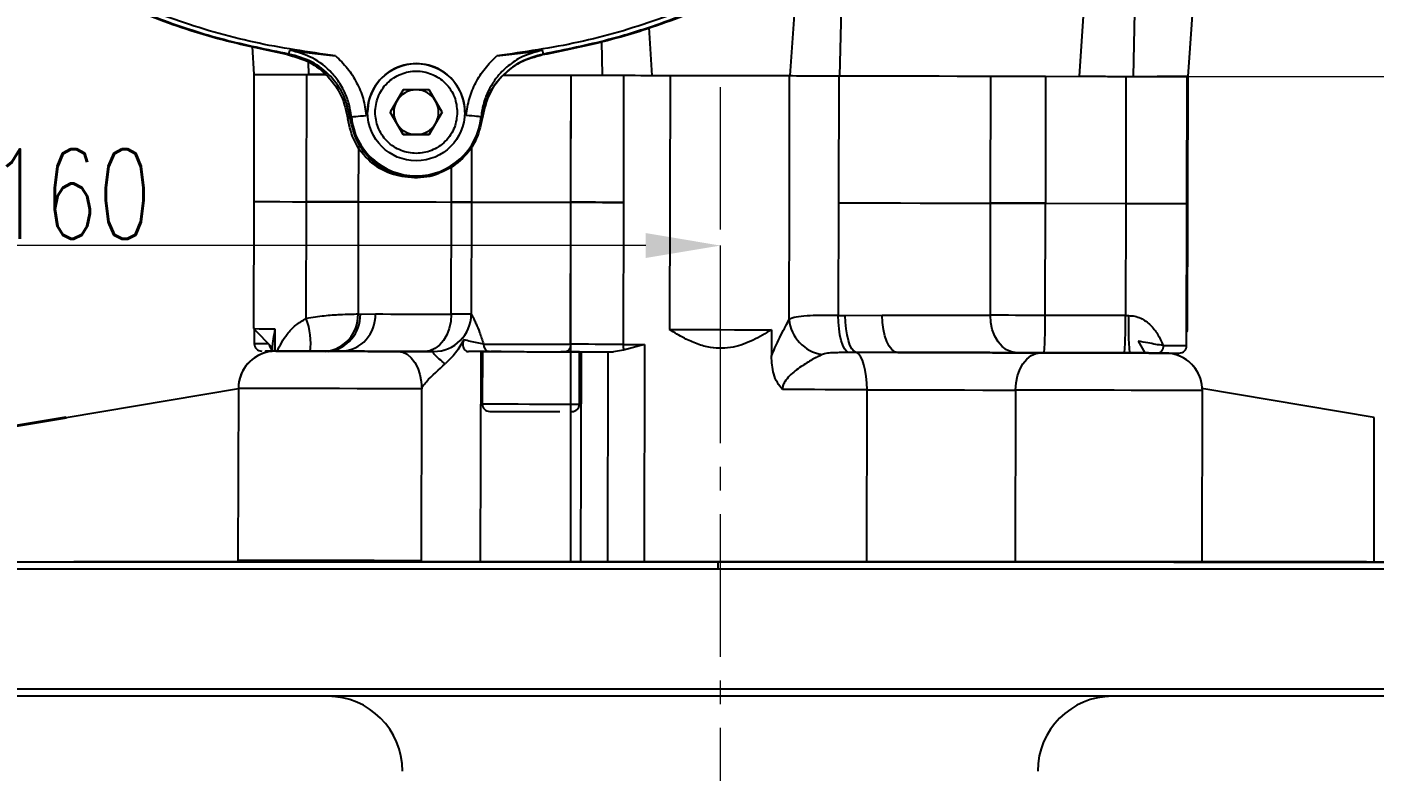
# Model space of a CAD drawing. Header units: millimetres. Extents: x 1890 to 4327, y 775 to 2498.
# Drawn here: x 2533.3 to 2713.6, y 2015.2 to 2114.7 of the extents above; entities that cross this region are included whole.
import ezdxf

# ---------------------------------------------------------------- set-up
doc = ezdxf.new("R2010")
doc.units = ezdxf.units.MM
doc.linetypes.add('CENTER2', pattern=[28.575, 19.05, -3.175, 3.175, -3.175])
doc.linetypes.add('点画线', pattern=[18, 12, -2, 2, -2])
for name, color, linetype, lineweight in [('AM_5', 3, 'Continuous', 25), ('中心线层', 1, '点画线', 18), ('粗实线', 7, 'Continuous', 40)]:
    doc.layers.add(name, color=color, linetype=linetype, lineweight=lineweight)
doc.styles.add('SLDTEXTSTYLE1', font='txt.shx', dxfattribs={"width": 0.7, "bigfont": 'gbcbig.shx'})
doc.dimstyles.new('SLDDIMSTYLE12$0', dxfattribs={"dimtxt": 12, "dimasz": 10, "dimexe": 0, "dimexo": 0.0625, "dimgap": 0.875, "dimtad": 1, "dimdec": 1, "dimlfac": 1.8, "dimrnd": 1e-09, "dimzin": 12, "dimdsep": 46, "dimtxsty": 'SLDTEXTSTYLE1', "dimcen": 0.09, "dimdle": 8.16, "dimclrd": 3, "dimclre": 3, "dimadec": 0, "dimazin": 3, "dimtfac": 1, "dimtdec": 1, "dimtofl": 0, "dimtmove": 0, "dimatfit": 3, "dimfxl": 0, "dimfrac": 2, "dimtolj": 1, "dimlwd": 5, "dimlwe": 5, "dimarcsym": 0})

# ---------------------------------------------------------------- blocks, each defined once
blk = doc.blocks.new('*U50')
at = {"layer": '中心线层', "color": 0, "linetype": 'CENTER2', "transparency": 16777216}
blk.add_line((0, 497.87), (0, -12.12), dxfattribs=at)
blk = doc.blocks.new('*D78')
at = {"layer": 'AM_5', "color": 3, "lineweight": 5, "transparency": 16777216}
blk.add_line((2641.7, 2406.85), (2821.53, 2406.85), dxfattribs=at)
at = {"layer": 'AM_5', "color": 3, "linetype": 'Continuous', "lineweight": 5, "transparency": 16777216}
for p, q in [((2821.53, 2396.85), (2821.53, 2118.11)), ((2688.7, 2108.11), (2821.53, 2108.11))]:
    blk.add_line(p, q, dxfattribs=at)
at = {"layer": 'AM_5', "color": 3, "transparency": 16777216}
for points in [[(2819.86, 2396.85), (2823.19, 2396.85), (2821.53, 2406.85)], [(2819.86, 2118.11), (2823.19, 2118.11), (2821.53, 2108.11)]]:
    blk.add_solid(points, dxfattribs=at)
at = {"layer": 'Defpoints', "color": 0, "transparency": 16777216}
for p in [(2641.64, 2406.85), (2688.64, 2108.11), (2821.53, 2108.11)]:
    blk.add_point(p, dxfattribs=at)
at = {"layer": 'AM_5', "color": 0, "transparency": 16777216, "insert": (2814.65, 2257.48), "char_height": 12, "attachment_point": 5, "rotation": 90, "style": 'SLDTEXTSTYLE1'}
blk.add_mtext('\\A1;300', dxfattribs=at)
blk = doc.blocks.new('*D79')
at = {"layer": 'AM_5', "color": 3, "lineweight": 5, "transparency": 16777216}
blk.add_line((2688.77, 2108.11), (2781.47, 2108.11), dxfattribs=at)
at = {"layer": 'AM_5', "color": 3, "linetype": 'Continuous', "lineweight": 5, "transparency": 16777216}
for p, q in [((2781.47, 2098.11), (2781.47, 2053.1)), ((2690.62, 2043.1), (2781.47, 2043.1))]:
    blk.add_line(p, q, dxfattribs=at)
at = {"layer": 'AM_5', "color": 3, "transparency": 16777216}
for points in [[(2779.8, 2098.11), (2783.13, 2098.11), (2781.47, 2108.11)], [(2779.8, 2053.1), (2783.13, 2053.1), (2781.47, 2043.1)]]:
    blk.add_solid(points, dxfattribs=at)
at = {"layer": 'Defpoints', "color": 0, "transparency": 16777216}
for p in [(2688.7, 2108.11), (2690.56, 2043.1), (2781.47, 2043.1)]:
    blk.add_point(p, dxfattribs=at)
at = {"layer": 'AM_5', "color": 0, "transparency": 16777216, "insert": (2774.59, 2075.6), "char_height": 12, "attachment_point": 5, "rotation": 90, "style": 'SLDTEXTSTYLE1'}
blk.add_mtext('\\A1;30', dxfattribs=at)
blk = doc.blocks.new('*D63')
at = {"layer": 'AM_5', "color": 3, "linetype": 'Continuous', "lineweight": 5, "transparency": 16777216}
for p, q in [((2464.2, 2108.52), (2464.2, 2085.49)), ((2616.13, 2085.49), (2474.2, 2085.49))]:
    blk.add_line(p, q, dxfattribs=at)
at = {"layer": 'AM_5', "color": 3, "lineweight": 5, "transparency": 16777216}
blk.add_line((2626.13, 2071.81), (2626.13, 2085.49), dxfattribs=at)
at = {"layer": 'AM_5', "color": 3, "transparency": 16777216}
for points in [[(2474.2, 2087.16), (2474.2, 2083.83), (2464.2, 2085.49)], [(2616.13, 2087.16), (2616.13, 2083.83), (2626.13, 2085.49)]]:
    blk.add_solid(points, dxfattribs=at)
at = {"layer": 'Defpoints', "color": 0, "transparency": 16777216}
for p in [(2464.2, 2108.59), (2464.2, 2085.49), (2626.13, 2071.75)]:
    blk.add_point(p, dxfattribs=at)
at = {"layer": 'AM_5', "color": 0, "transparency": 16777216, "insert": (2539.22, 2092.37), "char_height": 12, "attachment_point": 5, "style": 'SLDTEXTSTYLE1'}
blk.add_mtext('\\A1;160', dxfattribs=at)

msp = doc.modelspace()

# ---------------------------------------------------------------- linework, layer by layer
at = {"color": 7, "linetype": 'Continuous', "lineweight": 25}
for p, q in [((2674.152, 2108.137), (2676.56, 2143.271)), ((2682.003, 2143.26), (2681.368, 2108.121)), ((2688.703, 2108.106), (2691.288, 2143.963)), ((2642.524, 2127.806), (2642.052, 2108.205)), ((2635.453, 2108.219), (2636.555, 2123.898)), ((2616.53, 2114.681), (2616.953, 2108.259)), ((2610.355, 2108.273), (2610.265, 2112.783)), ((2563.449, 2112.131), (2563.704, 2108.373)), ((2568.39, 2111.112), (2568.509, 2111.628)), ((2602.446, 2111.112), (2602.326, 2111.628)), ((2571.039, 2108.357), (2571.016, 2110.04)), ((2563.704, 2108.373), (2563.667, 2091.373)), ((2570.723, 2091.358), (2570.76, 2108.358)), ((2573.254, 2108.353), (2571.039, 2108.357)), ((2606.103, 2091.282), (2606.139, 2108.282)), ((2613.17, 2108.267), (2613.133, 2091.267)), ((2619.381, 2108.254), (2619.345, 2091.254)), ((2635.347, 2091.22), (2635.384, 2108.22)), ((2641.958, 2108.206), (2641.922, 2091.206)), ((2662.27, 2091.162), (2662.307, 2108.162)), ((2669.634, 2108.146), (2669.597, 2091.146)), ((2669.634, 2108.146), (2680.383, 2108.123)), ((2680.383, 2108.123), (2680.347, 2091.123)), ((2684.771, 2108.114), (2684.771, 2108.114)), ((2685.814, 2108.112), (2685.814, 2108.112)), ((2688.545, 2091.106), (2688.582, 2108.106)), ((2688.667, 2091.106), (2688.703, 2108.106)), ((2583.685, 2106.326), (2581.953, 2103.326)), ((2587.149, 2106.326), (2583.685, 2106.326)), ((2588.881, 2103.326), (2587.149, 2106.326)), ((2576.592, 2102.461), (2576.741, 2102.711)), ((2578.917, 2103.333), (2578.917, 2103.333)), ((2581.953, 2103.326), (2583.685, 2100.326)), ((2582.819, 2101.826), (2581.953, 2103.326)), ((2583.685, 2100.326), (2582.819, 2101.826)), ((2587.149, 2100.326), (2588.881, 2103.326)), ((2588.015, 2101.826), (2587.149, 2100.326)), ((2588.881, 2103.326), (2588.015, 2101.826)), ((2591.917, 2103.319), (2591.917, 2103.319)), ((2594.243, 2102.461), (2594.094, 2102.711)), ((2606.082, 2102.19), (2606.082, 2043.19)), ((2583.685, 2100.326), (2587.149, 2100.326)), ((2583.685, 2100.326), (2583.685, 2100.326)), ((2585.417, 2100.326), (2583.685, 2100.326)), ((2587.149, 2100.326), (2585.417, 2100.326)), ((2587.149, 2100.326), (2587.149, 2100.326)), ((2577.677, 2098.769), (2577.662, 2091.343)), ((2592.826, 2098.808), (2592.81, 2091.311)), ((2590.145, 2091.316), (2590.156, 2096.177)), ((2563.667, 2091.373), (2563.631, 2074.373)), ((2570.69, 2075.75), (2570.723, 2091.358)), ((2577.662, 2091.343), (2577.629, 2076.293)), ((2590.113, 2076.316), (2590.145, 2091.316)), ((2590.145, 2091.316), (2590.153, 2091.316)), ((2592.81, 2091.311), (2592.778, 2076.311)), ((2606.062, 2072.282), (2606.103, 2091.282)), ((2613.133, 2091.267), (2613.093, 2072.267)), ((2619.345, 2091.254), (2619.308, 2074.254)), ((2635.314, 2075.611), (2635.347, 2091.22)), ((2641.922, 2091.206), (2641.889, 2076.155)), ((2662.238, 2076.162), (2662.27, 2091.162)), ((2669.565, 2076.147), (2669.597, 2091.146)), ((2669.597, 2091.146), (2680.347, 2091.123)), ((2680.347, 2091.123), (2680.315, 2076.124)), ((2688.505, 2072.106), (2688.545, 2091.106)), ((2688.545, 2091.106), (2688.667, 2091.106)), ((2688.631, 2074.106), (2688.667, 2091.106)), ((2577.629, 2076.293), (2577.942, 2076.292)), ((2577.942, 2076.292), (2579.949, 2076.338)), ((2641.889, 2076.155), (2642.823, 2076.153)), ((2642.823, 2076.153), (2647.765, 2076.193)), ((2680.315, 2076.124), (2669.565, 2076.147)), ((2680.315, 2076.124), (2680.724, 2076.123)), ((2563.631, 2074.373), (2566.126, 2071.868)), ((2563.752, 2074.251), (2563.748, 2072.373)), ((2566.52, 2074.367), (2566.514, 2071.365)), ((2632.953, 2074.225), (2632.946, 2070.698)), ((2688.509, 2073.985), (2688.631, 2074.106)), ((2688.509, 2074.106), (2688.631, 2074.106)), ((2565.246, 2071.37), (2565.246, 2071.175)), ((2566.126, 2072.009), (2566.124, 2071.342)), ((2575.41, 2071.348), (2575.403, 2071.348)), ((2576.342, 2071.346), (2575.746, 2071.347)), ((2586.575, 2071.324), (2586.571, 2071.324)), ((2587.772, 2071.321), (2587.771, 2071.321)), ((2587.772, 2071.321), (2587.772, 2071.321)), ((2594.043, 2071.308), (2593.983, 2043.308)), ((2594.267, 2071.307), (2594.252, 2064.307)), ((2595.22, 2071.305), (2595.818, 2071.304)), ((2596.171, 2071.303), (2595.412, 2071.305)), ((2596.767, 2071.302), (2596.171, 2071.303)), ((2607.252, 2064.28), (2607.267, 2071.28)), ((2607.476, 2071.279), (2607.416, 2043.279)), ((2611.07, 2071.271), (2611.01, 2043.271)), ((2613.171, 2071.493), (2611.819, 2071.27)), ((2615.984, 2072.261), (2613.171, 2071.493)), ((2615.984, 2072.261), (2615.922, 2043.261)), ((2644.284, 2071.175), (2643.269, 2071.178)), ((2649.874, 2071.189), (2644.284, 2071.175)), ((2680.18, 2071.124), (2669.431, 2071.147)), ((2680.845, 2071.122), (2680.18, 2071.124)), ((2680.886, 2071.122), (2681.848, 2071.12)), ((2682.002, 2072.702), (2682.922, 2071.118)), ((2685.078, 2071.113), (2684.797, 2071.114)), ((2687.002, 2070.915), (2687.003, 2071.109)), ((2561.616, 2066.377), (2561.567, 2043.377)), ((2561.616, 2066.378), (2561.616, 2066.377)), ((2586.108, 2043.325), (2586.157, 2066.325)), ((2645.697, 2043.197), (2645.746, 2066.197)), ((2665.616, 2066.155), (2665.567, 2043.155)), ((2690.562, 2043.101), (2690.611, 2066.101)), ((2690.611, 2066.101), (2690.611, 2066.102)), ((2522.082, 2043.19), (2626.082, 2043.19)), ((2626.082, 2043.19), (2539.582, 2043.19)), ((2626.082, 2043.19), (2730.082, 2043.19)), ((2712.582, 2043.19), (2626.082, 2043.19)), ((2626.082, 2042.19), (2521.082, 2042.19)), ((2713.582, 2042.19), (2538.582, 2042.19)), ((2731.082, 2042.19), (2626.082, 2042.19)), ((2521.082, 2026.19), (2626.082, 2026.19)), ((2626.082, 2026.19), (2731.082, 2026.19)), ((2626.082, 2025.19), (2522.082, 2025.19)), ((2730.082, 2025.19), (2626.082, 2025.19))]:
    msp.add_line(p, q, dxfattribs=at)
at = {"color": 7, "linetype": 'Continuous', "lineweight": -3}
for p, q in [((2606.082, 2102.19), (2606.082, 2043.19)), ((2522.082, 2043.19), (2625.796, 2043.19)), ((2625.796, 2043.19), (2730.082, 2043.19)), ((2625.794, 2042.19), (2521.082, 2042.19)), ((2731.082, 2042.19), (2625.794, 2042.19))]:
    msp.add_line(p, q, dxfattribs=at)
at = {"linetype": 'ByBlock'}
for p, q in [((2538.582, 2062.509), (2561.616, 2066.378)), ((2713.582, 2062.509), (2690.548, 2066.378)), ((2713.582, 2043.19), (2713.582, 2062.509))]:
    msp.add_line(p, q, dxfattribs=at)
at = {"color": 7, "linetype": 'Continuous', "lineweight": 25, "flags": 128}
for points in [[(2563.704, 2108.373), (2563.713, 2108.373), (2564.01, 2108.372), (2564.716, 2108.371), (2565.799, 2108.369), (2567.211, 2108.366), (2568.89, 2108.362), (2570.76, 2108.358)], [(2570.76, 2108.358), (2571.94, 2108.355), (2573.063, 2108.353), (2573.316, 2108.352)], [(2597.058, 2108.301), (2598.247, 2108.299), (2599.887, 2108.295), (2601.57, 2108.292), (2603.221, 2108.288), (2604.767, 2108.285), (2606.139, 2108.282)], [(2606.139, 2108.282), (2606.88, 2108.28), (2607.685, 2108.279), (2608.541, 2108.277), (2609.437, 2108.275), (2610.361, 2108.273), (2611.3, 2108.271), (2612.24, 2108.269), (2613.17, 2108.267)], [(2613.17, 2108.267), (2613.94, 2108.265), (2614.712, 2108.264), (2615.486, 2108.262), (2616.262, 2108.26), (2617.039, 2108.259), (2617.818, 2108.257), (2618.599, 2108.255), (2619.381, 2108.254)], [(2619.381, 2108.254), (2620.918, 2108.25), (2622.69, 2108.247), (2624.618, 2108.243), (2626.617, 2108.238), (2628.597, 2108.234), (2630.471, 2108.23), (2632.155, 2108.226), (2633.575, 2108.223), (2634.667, 2108.221), (2635.384, 2108.22)], [(2635.384, 2108.22), (2635.778, 2108.219), (2636.316, 2108.218), (2636.99, 2108.216), (2637.788, 2108.214), (2638.699, 2108.212), (2639.708, 2108.21), (2640.8, 2108.208), (2641.958, 2108.206)], [(2641.958, 2108.206), (2644.794, 2108.199), (2647.564, 2108.194), (2650.261, 2108.188), (2652.873, 2108.182), (2655.392, 2108.177), (2657.81, 2108.172), (2660.117, 2108.167), (2662.307, 2108.162)], [(2662.307, 2108.162), (2663.058, 2108.16), (2663.874, 2108.159), (2664.748, 2108.157), (2665.668, 2108.155), (2666.627, 2108.153), (2667.615, 2108.151), (2668.62, 2108.149), (2669.634, 2108.146)], [(2680.383, 2108.123), (2682.061, 2108.12), (2683.673, 2108.116), (2685.148, 2108.113), (2686.422, 2108.111), (2687.436, 2108.108), (2688.148, 2108.107), (2688.524, 2108.106), (2688.549, 2108.106), (2688.221, 2108.107), (2687.555, 2108.108), (2686.581, 2108.11)], [(2686.581, 2108.11), (2686, 2108.112), (2685.511, 2108.113), (2685.12, 2108.113), (2684.832, 2108.114), (2684.651, 2108.114), (2684.581, 2108.115), (2684.62, 2108.115), (2684.771, 2108.114)], [(2684.771, 2108.114), (2684.937, 2108.114), (2685.093, 2108.114), (2685.238, 2108.113), (2685.374, 2108.113), (2685.499, 2108.113), (2685.614, 2108.112), (2685.719, 2108.112), (2685.814, 2108.112)], [(2685.814, 2108.112), (2687.097, 2108.109), (2688.03, 2108.107), (2688.57, 2108.106), (2688.703, 2108.106)], [(2576.741, 2102.711), (2576.785, 2102.715), (2576.903, 2102.726), (2577.089, 2102.743), (2577.336, 2102.767), (2577.637, 2102.795), (2577.978, 2102.828), (2578.348, 2102.863), (2578.732, 2102.899)], [(2594.094, 2102.711), (2594.05, 2102.715), (2593.933, 2102.726), (2593.747, 2102.743), (2593.499, 2102.767), (2593.199, 2102.795), (2592.857, 2102.828), (2592.488, 2102.863), (2592.103, 2102.899)], [(2563.667, 2091.373), (2563.676, 2091.373), (2563.974, 2091.372), (2564.68, 2091.371), (2565.763, 2091.369), (2567.175, 2091.366), (2568.853, 2091.362), (2570.723, 2091.358)], [(2563.667, 2091.373), (2563.676, 2091.373), (2563.974, 2091.372), (2564.68, 2091.371), (2565.763, 2091.369), (2567.175, 2091.366), (2568.853, 2091.362), (2570.723, 2091.358)], [(2570.723, 2091.358), (2571.904, 2091.355), (2573.027, 2091.353), (2574.074, 2091.351), (2575.029, 2091.349), (2575.877, 2091.347), (2576.606, 2091.345), (2577.204, 2091.344), (2577.662, 2091.343)], [(2577.662, 2091.343), (2577.204, 2091.344), (2576.606, 2091.345), (2575.877, 2091.347), (2575.029, 2091.349), (2574.074, 2091.351), (2573.027, 2091.353), (2571.904, 2091.355), (2570.723, 2091.358)], [(2577.662, 2091.343), (2578.676, 2091.341), (2579.856, 2091.338), (2581.198, 2091.336), (2582.696, 2091.332), (2584.346, 2091.329), (2586.142, 2091.325), (2588.077, 2091.321), (2590.145, 2091.316)], [(2577.662, 2091.343), (2578.676, 2091.341), (2579.856, 2091.338), (2581.198, 2091.336), (2582.696, 2091.332), (2584.346, 2091.329), (2586.142, 2091.325), (2588.077, 2091.321), (2590.145, 2091.316)], [(2590.145, 2091.316), (2590.826, 2091.315), (2591.427, 2091.314), (2591.942, 2091.312), (2592.366, 2091.312), (2592.695, 2091.311), (2592.81, 2091.311)], [(2592.81, 2091.311), (2592.696, 2091.311), (2592.368, 2091.312), (2591.945, 2091.312), (2591.431, 2091.314), (2590.832, 2091.315), (2590.153, 2091.316)], [(2592.81, 2091.311), (2592.948, 2091.31), (2593.431, 2091.309), (2594.242, 2091.307), (2595.342, 2091.305), (2596.685, 2091.302), (2598.211, 2091.299), (2599.851, 2091.295), (2601.534, 2091.292), (2603.185, 2091.288), (2604.731, 2091.285), (2606.103, 2091.282)], [(2592.813, 2091.311), (2592.948, 2091.31), (2593.431, 2091.309), (2594.242, 2091.307), (2595.342, 2091.305), (2596.685, 2091.302), (2598.211, 2091.299), (2599.851, 2091.295), (2601.534, 2091.292), (2603.185, 2091.288), (2604.731, 2091.285), (2606.103, 2091.282)], [(2606.103, 2091.282), (2606.844, 2091.28), (2607.648, 2091.279), (2608.505, 2091.277), (2609.401, 2091.275), (2610.325, 2091.273), (2611.264, 2091.271), (2612.204, 2091.269), (2613.133, 2091.267)], [(2613.133, 2091.267), (2612.204, 2091.269), (2611.264, 2091.271), (2610.325, 2091.273), (2609.401, 2091.275), (2608.505, 2091.277), (2607.648, 2091.279), (2606.844, 2091.28), (2606.103, 2091.282)], [(2641.922, 2091.206), (2644.757, 2091.2), (2647.528, 2091.194), (2650.224, 2091.188), (2652.837, 2091.182), (2655.356, 2091.177), (2657.774, 2091.172), (2660.081, 2091.167), (2662.27, 2091.162)], [(2641.922, 2091.206), (2644.757, 2091.2), (2647.528, 2091.194), (2650.224, 2091.188), (2652.837, 2091.182), (2655.356, 2091.177), (2657.774, 2091.172), (2660.081, 2091.167), (2662.27, 2091.162)], [(2662.27, 2091.162), (2663.022, 2091.161), (2663.838, 2091.159), (2664.711, 2091.157), (2665.632, 2091.155), (2666.591, 2091.153), (2667.578, 2091.151), (2668.584, 2091.149), (2669.597, 2091.146)], [(2669.597, 2091.146), (2668.584, 2091.149), (2667.578, 2091.151), (2666.591, 2091.153), (2665.632, 2091.155), (2664.711, 2091.157), (2663.838, 2091.159), (2663.022, 2091.161), (2662.27, 2091.162)], [(2680.347, 2091.123), (2682.025, 2091.12), (2683.637, 2091.116), (2685.112, 2091.113), (2686.385, 2091.111), (2687.4, 2091.108), (2688.111, 2091.107), (2688.488, 2091.106), (2688.545, 2091.106)], [(2680.347, 2091.123), (2682.025, 2091.12), (2683.637, 2091.116), (2685.112, 2091.113), (2686.385, 2091.111), (2687.4, 2091.108), (2688.111, 2091.107), (2688.488, 2091.106), (2688.545, 2091.106)], [(2579.949, 2076.338), (2580.935, 2076.336), (2582.007, 2076.334), (2583.162, 2076.331), (2584.399, 2076.329), (2585.715, 2076.326), (2587.108, 2076.323), (2588.575, 2076.32), (2590.113, 2076.316)], [(2590.113, 2076.316), (2590.043, 2075.341), (2589.841, 2074.404), (2589.512, 2073.54), (2589.072, 2072.783), (2588.535, 2072.162), (2587.923, 2071.702), (2587.26, 2071.419), (2586.571, 2071.324)], [(2592.778, 2076.311), (2592.662, 2076.311), (2592.334, 2076.312), (2591.91, 2076.313), (2591.395, 2076.314), (2590.794, 2076.315), (2590.113, 2076.316)], [(2643.269, 2071.178), (2642.991, 2071.353), (2642.728, 2071.691), (2642.489, 2072.179), (2642.281, 2072.801), (2642.113, 2073.535), (2641.989, 2074.358), (2641.914, 2075.241), (2641.889, 2076.155)], [(2644.284, 2071.175), (2643.99, 2071.351), (2643.711, 2071.689), (2643.458, 2072.177), (2643.238, 2072.798), (2643.059, 2073.533), (2642.928, 2074.356), (2642.848, 2075.239), (2642.823, 2076.153)], [(2649.874, 2071.189), (2649.461, 2071.285), (2649.064, 2071.571), (2648.698, 2072.034), (2648.378, 2072.656), (2648.116, 2073.414), (2647.922, 2074.279), (2647.803, 2075.218), (2647.765, 2076.193)], [(2647.765, 2076.193), (2649.756, 2076.189), (2651.702, 2076.185), (2653.6, 2076.181), (2655.445, 2076.177), (2657.235, 2076.173), (2658.966, 2076.169), (2660.635, 2076.166), (2662.238, 2076.162)], [(2665.767, 2071.155), (2665.077, 2071.252), (2664.413, 2071.538), (2663.802, 2072.001), (2663.267, 2072.624), (2662.829, 2073.383), (2662.503, 2074.248), (2662.304, 2075.187), (2662.238, 2076.162)], [(2669.565, 2076.147), (2668.552, 2076.149), (2667.546, 2076.151), (2666.559, 2076.153), (2665.6, 2076.155), (2664.679, 2076.157), (2663.806, 2076.159), (2662.99, 2076.161), (2662.238, 2076.162)], [(2563.631, 2074.373), (2563.821, 2074.373), (2564.383, 2074.372), (2565.295, 2074.37), (2566.52, 2074.367)], [(2619.308, 2074.254), (2620.76, 2074.251), (2622.426, 2074.247), (2624.241, 2074.243), (2626.131, 2074.239), (2628.021, 2074.235), (2629.835, 2074.231), (2631.502, 2074.228), (2632.953, 2074.225)], [(2563.748, 2072.373), (2563.795, 2072.373), (2564.138, 2072.372), (2564.799, 2072.371), (2565.626, 2072.369)], [(2566.124, 2071.368), (2566.025, 2071.368), (2565.467, 2071.369), (2565.249, 2071.37), (2565.38, 2071.37), (2565.855, 2071.369), (2566.124, 2071.368)], [(2575.46, 2071.348), (2576.067, 2071.347), (2577.07, 2071.345), (2577.787, 2071.343), (2578.177, 2071.342), (2578.221, 2071.342), (2577.916, 2071.343), (2577.278, 2071.344), (2576.342, 2071.346)], [(2582.988, 2071.331), (2583.608, 2071.234), (2584.204, 2070.948), (2584.753, 2070.485), (2585.233, 2069.862), (2585.627, 2069.104), (2585.919, 2068.239), (2586.098, 2067.3), (2586.157, 2066.325)], [(2594.267, 2071.307), (2594.336, 2071.307), (2594.727, 2071.306), (2595.443, 2071.305), (2596.446, 2071.303), (2597.682, 2071.3), (2599.085, 2071.297), (2600.578, 2071.294), (2602.082, 2071.291), (2603.514, 2071.288), (2604.799, 2071.285), (2605.866, 2071.283), (2606.658, 2071.281), (2607.133, 2071.28), (2607.265, 2071.28), (2607.046, 2071.28), (2606.489, 2071.281), (2605.623, 2071.283), (2604.767, 2071.285)], [(2594.43, 2072.307), (2595.554, 2072.305), (2596.896, 2072.302), (2598.4, 2072.298), (2600.003, 2072.295), (2601.638, 2072.292), (2603.237, 2072.288), (2604.732, 2072.285), (2606.062, 2072.282)], [(2596.767, 2071.302), (2596.792, 2071.302), (2597.101, 2071.301), (2597.735, 2071.3), (2598.639, 2071.298), (2599.732, 2071.296), (2600.917, 2071.293), (2602.088, 2071.291), (2603.143, 2071.288), (2603.986, 2071.287), (2604.543, 2071.285), (2604.764, 2071.285), (2604.767, 2071.285)], [(2606.062, 2072.282), (2606.049, 2072.087), (2606.011, 2071.9), (2605.95, 2071.727), (2605.867, 2071.575), (2605.766, 2071.451), (2605.652, 2071.359), (2605.528, 2071.302), (2605.398, 2071.284)], [(2613.093, 2072.267), (2612.163, 2072.269), (2611.223, 2072.271), (2610.284, 2072.273), (2609.36, 2072.275), (2608.464, 2072.277), (2607.608, 2072.279), (2606.804, 2072.281), (2606.062, 2072.282)], [(2613.093, 2072.267), (2613.453, 2072.266), (2613.813, 2072.266), (2614.174, 2072.265), (2614.535, 2072.264), (2614.896, 2072.263), (2615.259, 2072.262), (2615.621, 2072.262), (2615.984, 2072.261)], [(2645.746, 2066.197), (2645.721, 2067.111), (2645.641, 2067.995), (2645.509, 2068.818), (2645.331, 2069.552), (2645.111, 2070.174), (2644.857, 2070.662), (2644.579, 2071), (2644.284, 2071.175)], [(2665.616, 2066.155), (2665.683, 2067.13), (2665.874, 2068.068), (2666.184, 2068.931), (2666.6, 2069.688), (2667.106, 2070.309), (2667.683, 2070.77), (2668.308, 2071.053), (2668.959, 2071.148)], [(2680.841, 2071.122), (2680.951, 2071.122), (2682.102, 2071.12), (2682.516, 2071.119)], [(2682.933, 2071.118), (2684.231, 2071.115), (2684.535, 2071.115)], [(2685.384, 2072.113), (2685.372, 2071.918), (2685.337, 2071.73), (2685.28, 2071.557), (2685.204, 2071.406), (2685.112, 2071.282), (2685.006, 2071.19), (2684.891, 2071.133), (2684.772, 2071.114)], [(2685.253, 2071.113), (2685.358, 2071.113), (2686.224, 2071.111), (2686.781, 2071.11), (2687, 2071.109), (2687.003, 2071.109)], [(2685.384, 2072.113), (2686.571, 2072.11), (2687.505, 2072.108), (2688.146, 2072.107), (2688.468, 2072.106), (2688.505, 2072.106)], [(2586.157, 2066.325), (2584.226, 2066.329), (2582.106, 2066.333), (2579.851, 2066.338), (2577.516, 2066.343), (2575.159, 2066.348), (2572.838, 2066.353), (2570.61, 2066.358), (2568.53, 2066.362), (2566.651, 2066.366), (2565.017, 2066.37), (2563.67, 2066.373), (2562.643, 2066.375), (2561.961, 2066.376), (2561.641, 2066.377), (2561.616, 2066.377)], [(2645.746, 2066.197), (2644.362, 2066.2), (2642.966, 2066.203), (2641.561, 2066.206), (2640.146, 2066.209), (2638.724, 2066.212), (2637.293, 2066.215), (2635.857, 2066.218), (2634.414, 2066.221)], [(2645.746, 2066.197), (2648.307, 2066.192), (2650.937, 2066.186), (2653.592, 2066.181), (2656.223, 2066.175), (2658.786, 2066.169), (2661.234, 2066.164), (2663.524, 2066.159), (2665.616, 2066.155)], [(2690.611, 2066.101), (2690.54, 2066.102), (2690.127, 2066.102), (2689.356, 2066.104), (2688.245, 2066.106), (2686.822, 2066.109), (2685.122, 2066.113), (2683.187, 2066.117), (2681.065, 2066.122), (2678.808, 2066.127), (2676.472, 2066.132), (2674.115, 2066.137), (2671.795, 2066.142), (2669.569, 2066.146), (2667.492, 2066.151), (2665.616, 2066.155)], [(2594.252, 2064.307), (2594.321, 2064.307), (2594.712, 2064.306), (2595.428, 2064.305), (2596.431, 2064.303), (2597.667, 2064.3), (2599.07, 2064.297), (2600.563, 2064.294), (2602.067, 2064.291), (2603.499, 2064.288), (2604.784, 2064.285), (2605.851, 2064.283), (2606.643, 2064.281), (2607.118, 2064.28), (2607.252, 2064.28)], [(2586.108, 2043.325), (2584.177, 2043.329), (2582.057, 2043.333), (2579.802, 2043.338), (2577.467, 2043.343), (2575.11, 2043.348), (2572.789, 2043.353), (2570.561, 2043.358), (2568.481, 2043.362), (2566.602, 2043.366), (2564.968, 2043.37), (2563.621, 2043.373), (2562.594, 2043.375), (2561.912, 2043.376), (2561.592, 2043.377), (2561.567, 2043.377)], [(2690.562, 2043.101), (2690.491, 2043.102), (2690.078, 2043.102), (2689.307, 2043.104), (2688.196, 2043.106), (2686.773, 2043.11), (2685.073, 2043.113), (2683.138, 2043.117), (2681.016, 2043.122), (2678.759, 2043.127), (2676.423, 2043.132), (2674.066, 2043.137), (2671.746, 2043.142), (2669.52, 2043.146), (2667.443, 2043.151), (2665.567, 2043.155)]]:
    msp.add_lwpolyline(points, dxfattribs=at)
at = {"color": 7, "linetype": 'Continuous', "lineweight": 25}
msp.add_circle((2585.417, 2103.326), 6.5, dxfattribs=at)
for centre, radius, start, end in [((2585.417, 2103.326), 6.5, 359.93876, 180), ((2585.417, 2103.326), 3, 90, 150), ((2585.417, 2103.326), 3, 30, 90), ((2585.417, 2103.326), 3, 150, 210), ((2585.417, 2103.326), 3, 330, 30), ((2585.418, 2103.531), 8.715, 185.40246, 354.59754), ((2585.417, 2103.326), 3, 210, 270), ((2585.417, 2103.326), 3, 270, 330), ((2562.149, 2072.472), 9.148, 352.43919, 20.99236), ((2572.718, 2076.2), 4.912, 277.26115, 1.08356), ((2573.042, 2076.187), 4.902, 277.47784, 1.23352), ((2575.172, 2076.124), 4.782, 272.85392, 2.57258), ((2587.778, 2076.321), 5, 269.87751, 359.87751), ((2587.782, 2076.32), 4.999, 269.88745, 359.88744), ((2592.785, 2078.702), 2.391, 269.82061, 269.88705), ((2640.586, 2076.133), 5.298, 185.65517, 260.63287), ((2619.092, 2075.005), 50.487, 355.6169, 1.29537), ((2629.841, 2074.982), 50.487, 355.6169, 1.29537), ((2728.3, 2074.772), 47.595, 178.37363, 184.39756), ((2566.616, 2066.366), 5, 89.87751, 179.87751), ((2566.616, 2066.367), 5, 105.91096, 179.87751), ((2564.748, 2072.371), 1, 179.87751, 269.87751), ((2566.804, 2072.302), 1.051, 183.37387, 229.71634), ((2595.34, 2072.212), 0.915, 174.04025, 262.50401), ((2616.337, 2072.203), 3.245, 178.86815, 192.63218), ((2685.611, 2066.112), 5, 359.87751, 89.87751), ((2687.505, 2072.108), 1, 269.87751, 359.87751), ((2685.611, 2066.113), 5, 359.87751, 73.80953), ((2595.252, 2064.305), 1, 179.87751, 269.87751), ((2606.252, 2064.282), 1, 269.87751, 359.87751), ((2573.582, 2015.19), 10, 0, 90), ((2678.582, 2015.19), 10, 90, 180)]:
    msp.add_arc(centre, radius, start, end, dxfattribs=at)
at = {"color": 7, "linetype": 'Continuous', "lineweight": -3}
msp.add_arc((2716.672, 2042.44), 90.879, 179.52715, 180.15761, dxfattribs=at)
at = {"color": 7, "linetype": 'Continuous', "lineweight": 25}
for points in [[(2574.628, 2110.858), (2570.977, 2111.382), (2563.673, 2112.43), (2553.03, 2115.549), (2542.787, 2119.757), (2533.086, 2125.113), (2524.047, 2131.517), (2515.785, 2138.899), (2508.404, 2147.161), (2501.999, 2156.2), (2496.644, 2165.901), (2492.436, 2176.144), (2489.316, 2186.787), (2488.268, 2194.09), (2487.744, 2197.742)], [(2683.091, 2197.742), (2682.567, 2194.09), (2681.519, 2186.787), (2678.399, 2176.144), (2674.192, 2165.901), (2668.836, 2156.2), (2662.432, 2147.161), (2655.05, 2138.899), (2646.788, 2131.517), (2637.749, 2125.113), (2628.048, 2119.757), (2617.805, 2115.549), (2607.162, 2112.43), (2599.859, 2111.382), (2596.207, 2110.858)], [(2568.086, 2111.06), (2564.791, 2111.747), (2558.203, 2113.119), (2548.651, 2116.44), (2539.467, 2120.644), (2530.764, 2125.779), (2522.628, 2131.769), (2515.143, 2138.556), (2508.388, 2146.07), (2502.433, 2154.232), (2497.335, 2162.957), (2493.17, 2172.158), (2489.89, 2181.725), (2488.546, 2188.319), (2487.873, 2191.616)], [(2682.889, 2191.199), (2682.202, 2187.905), (2680.83, 2181.316), (2677.509, 2171.764), (2673.305, 2162.581), (2668.169, 2153.878), (2662.18, 2145.741), (2655.392, 2138.257), (2647.879, 2131.501), (2639.717, 2125.547), (2630.992, 2120.448), (2621.791, 2116.284), (2612.224, 2113.004), (2605.63, 2111.659), (2602.333, 2110.987)], [(2568.39, 2111.112), (2565.476, 2111.699), (2559.648, 2112.875), (2551.154, 2115.628), (2542.925, 2119.075), (2535.054, 2123.275), (2527.553, 2128.12), (2522.96, 2131.895), (2520.664, 2133.782)], [(2650.172, 2133.782), (2647.875, 2131.895), (2643.282, 2128.12), (2635.782, 2123.275), (2627.91, 2119.075), (2619.682, 2115.628), (2611.187, 2112.875), (2605.36, 2111.699), (2602.446, 2111.112)], [(2568.086, 2111.06), (2569.114, 2110.778), (2571.169, 2110.213), (2573.703, 2108.197), (2575.581, 2105.559), (2576.034, 2103.476), (2576.26, 2102.434)], [(2674.152, 2108.137), (2674.479, 2108.136), (2675.133, 2108.135), (2676.834, 2108.131), (2678.922, 2108.127), (2680.553, 2108.123), (2681.368, 2108.121)], [(2585.174, 2094.531), (2584.088, 2094.648), (2581.917, 2094.881), (2579.105, 2096.665), (2576.998, 2099.242), (2576.506, 2101.37), (2576.26, 2102.434)], [(2585.418, 2094.641), (2584.342, 2094.754), (2582.192, 2094.981), (2579.405, 2096.745), (2577.319, 2099.299), (2576.834, 2101.407), (2576.592, 2102.461)], [(2594.243, 2102.461), (2594.001, 2101.407), (2593.517, 2099.299), (2591.43, 2096.745), (2588.644, 2094.981), (2586.493, 2094.754), (2585.418, 2094.641)], [(2582.988, 2071.331), (2583.72, 2071.33), (2585.184, 2071.327), (2586.909, 2071.323), (2587.772, 2071.321)], [(2605.398, 2071.284), (2606.359, 2071.281), (2608.279, 2071.277), (2610.639, 2071.272), (2611.819, 2071.27)], [(2683.338, 2071.117), (2682.797, 2071.118), (2681.715, 2071.12), (2681.135, 2071.122), (2680.845, 2071.122)]]:
    msp.add_open_spline(points, degree=3, dxfattribs=at)
for points, knots in [([(2576.592, 2102.461), (2576.366, 2103.506), (2575.913, 2105.595), (2574.035, 2108.243), (2571.49, 2110.265), (2569.424, 2110.829), (2568.39, 2111.112)], [0, 0, 0, 0, 0.2500652, 0.4994456, 0.7493864, 1, 1, 1, 1]), ([(2568.509, 2111.628), (2569.48, 2111.491), (2571.414, 2111.219), (2573.56, 2110.978), (2574.628, 2110.858)], [0, 0, 0, 0, 0.5024427, 1, 1, 1, 1]), ([(2576.741, 2102.711), (2576.645, 2103.352), (2576.46, 2104.575), (2575.858, 2106.054), (2575.243, 2107.143), (2574.701, 2107.909), (2573.606, 2109.197), (2571.647, 2110.777), (2569.54, 2111.348), (2568.509, 2111.628)], [0, 0, 0, 0, 0.1490589, 0.284486, 0.365253, 0.4374072, 0.5004523, 0.7554674, 1, 1, 1, 1]), ([(2574.628, 2110.858), (2575.181, 2110.324), (2576.282, 2109.259), (2577.502, 2107.302), (2578.388, 2105.174), (2578.617, 2103.659), (2578.732, 2102.899)], [0, 0, 0, 0, 0.250755, 0.4999887, 0.7492331, 1, 1, 1, 1]), ([(2592.103, 2102.899), (2592.218, 2103.659), (2592.447, 2105.174), (2593.333, 2107.302), (2594.553, 2109.259), (2595.655, 2110.324), (2596.207, 2110.858)], [0, 0, 0, 0, 0.2507669, 0.5000113, 0.749245, 1, 1, 1, 1]), ([(2602.326, 2111.628), (2601.292, 2111.353), (2599.9, 2110.983), (2598.365, 2110.028), (2597.485, 2109.349), (2596.646, 2108.534), (2595.82, 2107.516), (2595.038, 2106.204), (2594.376, 2104.575), (2594.191, 2103.352), (2594.094, 2102.711)], [0, 0, 0, 0, 0.2442896, 0.3290361, 0.4144899, 0.500125, 0.5979924, 0.7157703, 0.8510724, 1, 1, 1, 1]), ([(2602.333, 2110.987), (2601.304, 2110.709), (2599.245, 2110.154), (2596.705, 2108.147), (2594.846, 2105.572), (2594.393, 2103.554), (2594.174, 2102.576)], [0, 0, 0, 0, 0.2537692, 0.5075384, 0.7613077, 1, 1, 1, 1]), ([(2602.446, 2111.112), (2601.414, 2110.83), (2599.352, 2110.269), (2596.808, 2108.25), (2594.926, 2105.601), (2594.471, 2103.508), (2594.243, 2102.461)], [0, 0, 0, 0, 0.2500466, 0.4994486, 0.7493959, 1, 1, 1, 1]), ([(2596.207, 2110.858), (2597.275, 2110.978), (2599.422, 2111.219), (2601.355, 2111.491), (2602.326, 2111.628)], [0, 0, 0, 0, 0.49755733, 1, 1, 1, 1]), ([(2579.917, 2103.326), (2579.991, 2104.018), (2580.104, 2105.082), (2580.79, 2106.363), (2581.499, 2107.243), (2582.381, 2107.957), (2583.661, 2108.621), (2585.417, 2108.959), (2587.174, 2108.621), (2588.454, 2107.957), (2589.335, 2107.243), (2590.045, 2106.363), (2590.731, 2105.082), (2590.844, 2104.018), (2590.917, 2103.326)], [0, 0, 0, 0, 0.1197284, 0.1841803, 0.25, 0.3158197, 0.3802716, 0.5, 0.6197284, 0.6841803, 0.75, 0.8158197, 0.8802716, 1, 1, 1, 1]), ([(2590.917, 2103.326), (2590.844, 2102.634), (2590.731, 2101.57), (2590.045, 2100.289), (2589.335, 2099.409), (2588.454, 2098.695), (2587.174, 2098.03), (2585.417, 2097.693), (2583.661, 2098.03), (2582.381, 2098.695), (2581.499, 2099.409), (2580.79, 2100.289), (2580.104, 2101.57), (2579.991, 2102.634), (2579.917, 2103.326)], [0, 0, 0, 0, 0.1197284, 0.1841803, 0.25, 0.3158197, 0.3802716, 0.5, 0.6197284, 0.6841803, 0.75, 0.8158197, 0.8802716, 1, 1, 1, 1]), ([(2589.59, 2095.845), (2589.189, 2095.574), (2587.884, 2094.693), (2586.283, 2094.597), (2585.174, 2094.531)], [0, 0, 0, 0, 0.3071913, 1, 1, 1, 1]), ([(2566.796, 2071.327), (2567.199, 2072.134), (2567.845, 2073.428), (2569.247, 2074.873), (2570.21, 2075.458), (2570.69, 2075.75)], [0, 0, 0, 0, 0.452471, 0.7267188, 1, 1, 1, 1]), ([(2575.189, 2076.221), (2574.521, 2076.182), (2573.186, 2076.103), (2571.521, 2075.867), (2570.69, 2075.75)], [0, 0, 0, 0, 0.5005372, 1, 1, 1, 1]), ([(2577.629, 2076.293), (2577.312, 2076.292), (2576.726, 2076.289), (2575.672, 2076.242), (2575.189, 2076.221)], [0, 0, 0, 0, 0.5420141, 1, 1, 1, 1]), ([(2592.781, 2076.311), (2592.797, 2076.293), (2592.829, 2076.259), (2592.981, 2075.982), (2593.185, 2075.57), (2593.492, 2074.89), (2593.929, 2073.814), (2594.255, 2072.833), (2594.43, 2072.307)], [0, 0, 0, 0, 0.12447381, 0.25096604, 0.37147488, 0.50010394, 0.73217742, 1, 1, 1, 1]), ([(2632.946, 2070.698), (2633.371, 2071.675), (2634.009, 2073.143), (2634.851, 2074.734), (2635.16, 2075.319), (2635.314, 2075.611)], [0, 0, 0, 0, 0.4999487, 0.7504157, 1, 1, 1, 1]), ([(2641.889, 2076.155), (2641.047, 2076.154), (2639.501, 2076.151), (2637.599, 2076.084), (2636.121, 2075.949), (2635.583, 2075.724), (2635.314, 2075.611)], [0, 0, 0, 0, 0.2724679, 0.5000458, 0.7503555, 1, 1, 1, 1]), ([(2680.724, 2076.123), (2681.005, 2076.105), (2681.571, 2076.069), (2682.357, 2075.791), (2683.07, 2075.378), (2683.862, 2074.697), (2684.695, 2073.62), (2685.144, 2072.639), (2685.384, 2072.113)], [0, 0, 0, 0, 0.12447381, 0.25096604, 0.37147488, 0.50010394, 0.73217742, 1, 1, 1, 1]), ([(2566.52, 2074.367), (2566.438, 2073.896), (2566.273, 2072.943), (2566.136, 2071.945), (2566.142, 2071.991), (2566.145, 2072.009)], [0, 0, 0, 0, 0.3787431, 0.7674108, 1, 1, 1, 1]), ([(2632.953, 2074.225), (2632.148, 2073.737), (2630.542, 2072.764), (2627.804, 2071.747), (2625.17, 2071.671), (2622.993, 2072.293), (2621.152, 2073.121), (2619.966, 2073.85), (2619.308, 2074.254)], [0, 0, 0, 0, 0.1923908, 0.3834722, 0.589159, 0.7155413, 0.8423238, 1, 1, 1, 1]), ([(2565.267, 2071.37), (2565.385, 2071.37), (2565.596, 2071.369), (2565.964, 2071.368), (2566.124, 2071.368)], [0, 0, 0, 0, 0.5637685, 1, 1, 1, 1]), ([(2569.17, 2071.361), (2568.803, 2071.362), (2568.049, 2071.363), (2567.24, 2071.365), (2566.719, 2071.366), (2566.565, 2071.367), (2566.79, 2071.366), (2567.374, 2071.365), (2568.256, 2071.363), (2569.379, 2071.361), (2570.729, 2071.358), (2572.316, 2071.354), (2574.116, 2071.35), (2576.044, 2071.346), (2577.995, 2071.342), (2579.855, 2071.338), (2581.553, 2071.335), (2582.518, 2071.332), (2582.988, 2071.331)], [0, 0, 0, 0, 0.058661, 0.1204931, 0.184636, 0.25, 0.315364, 0.3795069, 0.441339, 0.5, 0.558661, 0.6204931, 0.684636, 0.75, 0.815364, 0.8795069, 0.941339, 1, 1, 1, 1]), ([(2575.403, 2071.348), (2575.443, 2071.348), (2575.539, 2071.348), (2574.431, 2071.35), (2572.377, 2071.354), (2570.232, 2071.359), (2569.17, 2071.361)], [0, 0, 0, 0, 0.1934829, 0.4642415, 0.7350002, 1, 1, 1, 1]), ([(2586.571, 2071.324), (2585.09, 2071.327), (2582.127, 2071.333), (2578.373, 2071.341), (2576.398, 2071.346), (2575.41, 2071.348)], [0, 0, 0, 0, 0.3332327, 0.6667548, 1, 1, 1, 1]), ([(2587.724, 2071.321), (2587.71, 2071.321), (2587.607, 2071.322), (2587.237, 2071.322), (2586.794, 2071.323), (2586.575, 2071.324)], [0, 0, 0, 0, 0.0692046, 0.5394087, 1, 1, 1, 1]), ([(2589.31, 2069.666), (2589.029, 2069.876), (2588.467, 2070.296), (2587.972, 2070.788), (2587.752, 2071.07), (2587.645, 2071.274), (2587.722, 2071.302), (2587.772, 2071.321)], [0, 0, 0, 0, 0.2503114, 0.4998417, 0.6202194, 0.7507731, 1, 1, 1, 1]), ([(2591.793, 2072.895), (2591.441, 2072.286), (2590.727, 2071.049), (2589.787, 2070.132), (2589.31, 2069.666)], [0, 0, 0, 0, 0.4918713, 1, 1, 1, 1]), ([(2591.793, 2072.895), (2591.751, 2072.8), (2591.667, 2072.609), (2591.638, 2072.272), (2591.688, 2071.945), (2591.816, 2071.657), (2592.007, 2071.441), (2592.216, 2071.328), (2592.354, 2071.316), (2592.409, 2071.311)], [0, 0, 0, 0, 0.1491203, 0.298298, 0.4463418, 0.5945522, 0.7447419, 0.8986734, 1, 1, 1, 1]), ([(2594.43, 2072.307), (2594.155, 2072.358), (2593.588, 2072.463), (2592.588, 2072.67), (2592.07, 2072.817), (2591.793, 2072.895)], [0, 0, 0, 0, 0.3043315, 0.6280366, 1, 1, 1, 1]), ([(2595.22, 2071.305), (2595.054, 2071.306), (2594.724, 2071.306), (2594.154, 2071.308), (2593.552, 2071.309), (2592.896, 2071.31), (2592.574, 2071.311), (2592.409, 2071.311)], [0, 0, 0, 0, 0.1826536, 0.360866, 0.578026, 0.783693, 1, 1, 1, 1]), ([(2595.818, 2071.304), (2596.481, 2071.303), (2597.858, 2071.3), (2600.544, 2071.294), (2603.259, 2071.288), (2604.703, 2071.285), (2605.398, 2071.284)], [0, 0, 0, 0, 0.2408979, 0.5, 0.7591021, 1, 1, 1, 1]), ([(2643.269, 2071.178), (2642.6, 2071.174), (2641.596, 2071.169), (2640.395, 2071.103), (2639.947, 2070.972), (2639.724, 2070.906)], [0, 0, 0, 0, 0.5005553, 0.7509565, 1, 1, 1, 1]), ([(2665.767, 2071.155), (2664.183, 2071.158), (2661.014, 2071.165), (2655.668, 2071.176), (2651.805, 2071.184), (2649.874, 2071.189)], [0, 0, 0, 0, 0.33323265, 0.66675484, 1, 1, 1, 1]), ([(2649.874, 2071.189), (2651.58, 2071.185), (2655.028, 2071.177), (2660.12, 2071.167), (2664.917, 2071.156), (2667.621, 2071.151), (2668.959, 2071.148)], [0, 0, 0, 0, 0.2473128, 0.5, 0.7526872, 1, 1, 1, 1]), ([(2669.431, 2071.147), (2669.095, 2071.147), (2668.418, 2071.149), (2667.437, 2071.151), (2666.522, 2071.153), (2666.017, 2071.154), (2665.767, 2071.155)], [0, 0, 0, 0, 0.2474109, 0.5, 0.7525891, 1, 1, 1, 1]), ([(2668.959, 2071.148), (2669.414, 2071.147), (2670.35, 2071.145), (2672.017, 2071.141), (2673.858, 2071.137), (2675.804, 2071.133), (2677.742, 2071.129), (2679.567, 2071.125), (2681.19, 2071.122), (2682.586, 2071.119), (2683.764, 2071.116), (2684.71, 2071.114), (2685.366, 2071.113), (2685.668, 2071.112), (2685.592, 2071.112), (2685.145, 2071.113), (2684.403, 2071.115), (2683.687, 2071.116), (2683.338, 2071.117)], [0, 0, 0, 0, 0.058661, 0.1204931, 0.184636, 0.25, 0.315364, 0.3795069, 0.441339, 0.5, 0.558661, 0.6204931, 0.684636, 0.75, 0.815364, 0.8795069, 0.941339, 1, 1, 1, 1]), ([(2685.384, 2072.113), (2685.045, 2072.164), (2684.344, 2072.269), (2683.312, 2072.477), (2682.459, 2072.624), (2682.002, 2072.702)], [0, 0, 0, 0, 0.3043315, 0.6280366, 1, 1, 1, 1]), ([(2684.772, 2071.114), (2684.564, 2071.114), (2684.153, 2071.115), (2683.541, 2071.117), (2683.134, 2071.118), (2682.916, 2071.118)], [0, 0, 0, 0, 0.3217307, 0.6356386, 1, 1, 1, 1]), ([(2684.772, 2071.114), (2685.13, 2071.113), (2685.852, 2071.112), (2686.672, 2071.11), (2687.228, 2071.109), (2687.498, 2071.108), (2687.474, 2071.108), (2687.467, 2071.108)], [0, 0, 0, 0, 0.2214261, 0.4475745, 0.6737229, 0.895149, 1, 1, 1, 1]), ([(2586.157, 2066.325), (2586.162, 2066.368), (2586.175, 2066.479), (2586.373, 2066.831), (2587.384, 2067.964), (2588.446, 2068.903), (2589.31, 2069.666)], [0, 0, 0, 0, 0.0236669, 0.0606293, 0.2359656, 1, 1, 1, 1]), ([(2634.414, 2066.221), (2634.173, 2066.523), (2633.669, 2067.153), (2633.078, 2068.672), (2632.998, 2069.895), (2632.946, 2070.698)], [0, 0, 0, 0, 0.2406414, 0.5017344, 1, 1, 1, 1]), ([(2639.724, 2070.906), (2639.301, 2070.697), (2638.455, 2070.279), (2636.91, 2069.328), (2635.594, 2068.349), (2634.792, 2067.417), (2634.467, 2066.763), (2634.431, 2066.395), (2634.414, 2066.221)], [0, 0, 0, 0, 0.2492008, 0.4991017, 0.7489308, 0.8742239, 0.9407402, 1, 1, 1, 1]), ([(2595.25, 2063.305), (2595.273, 2063.305), (2595.318, 2063.305), (2595.769, 2063.304), (2596.765, 2063.302), (2598.248, 2063.299), (2599.623, 2063.296), (2600.751, 2063.293), (2601.875, 2063.291), (2603.266, 2063.288), (2604.098, 2063.286), (2604.639, 2063.285)], [0, 0, 0, 0, 0.0877596, 0.1736954, 0.3333333, 0.4929712, 0.5789071, 0.6666667, 0.7544262, 0.8403621, 1, 1, 1, 1])]:
    msp.add_open_spline(points, degree=3, knots=knots, dxfattribs=at)
at = {"layer": '粗实线', "linetype": 'ByBlock'}
msp.add_line((2538.582, 2062.509), (2521.082, 2059.569), dxfattribs=at)

# ---------------------------------------------------------------- block references
at = {"layer": '中心线层', "linetype": 'CENTER2'}
msp.add_blockref('*U50', (2626.082, 1608.815), dxfattribs=at)

# ---------------------------------------------------------------- dimensions: what is measured, and where the dimension line sits
at = {"layer": 'AM_5'}
dim = msp.add_linear_dim(base=(2821.528, 2108.106), p1=(2641.636, 2406.846), p2=(2688.637, 2108.106), angle=90, text='300', dimstyle='SLDDIMSTYLE12$0', override={"dimlfac": 1, "dimpost": ''}, dxfattribs=at)
dim.commit()
dim.dimension.update_dxf_attribs({"geometry": '*D78', "text_midpoint": (2814.653, 2257.476)})
dim = msp.add_linear_dim(base=(2464.204, 2085.494), p1=(2626.126, 2071.747), p2=(2464.204, 2108.585), text='160', dimstyle='SLDDIMSTYLE12$0', override={"dimlfac": 1}, dxfattribs=at)
dim.commit()
dim.dimension.update_dxf_attribs({"geometry": '*D63', "text_midpoint": (2539.216, 2085.494), "dimtype": 160})
dim = msp.add_linear_dim(base=(2781.465, 2043.101), p1=(2688.703, 2108.106), p2=(2690.562, 2043.101), angle=90, text='30', dimstyle='SLDDIMSTYLE12$0', override={"dimlfac": 1}, dxfattribs=at)
dim.commit()
dim.dimension.update_dxf_attribs({"geometry": '*D79', "text_midpoint": (2781.465, 2075.604), "dimtype": 160})

doc.saveas('drawing.dxf')
